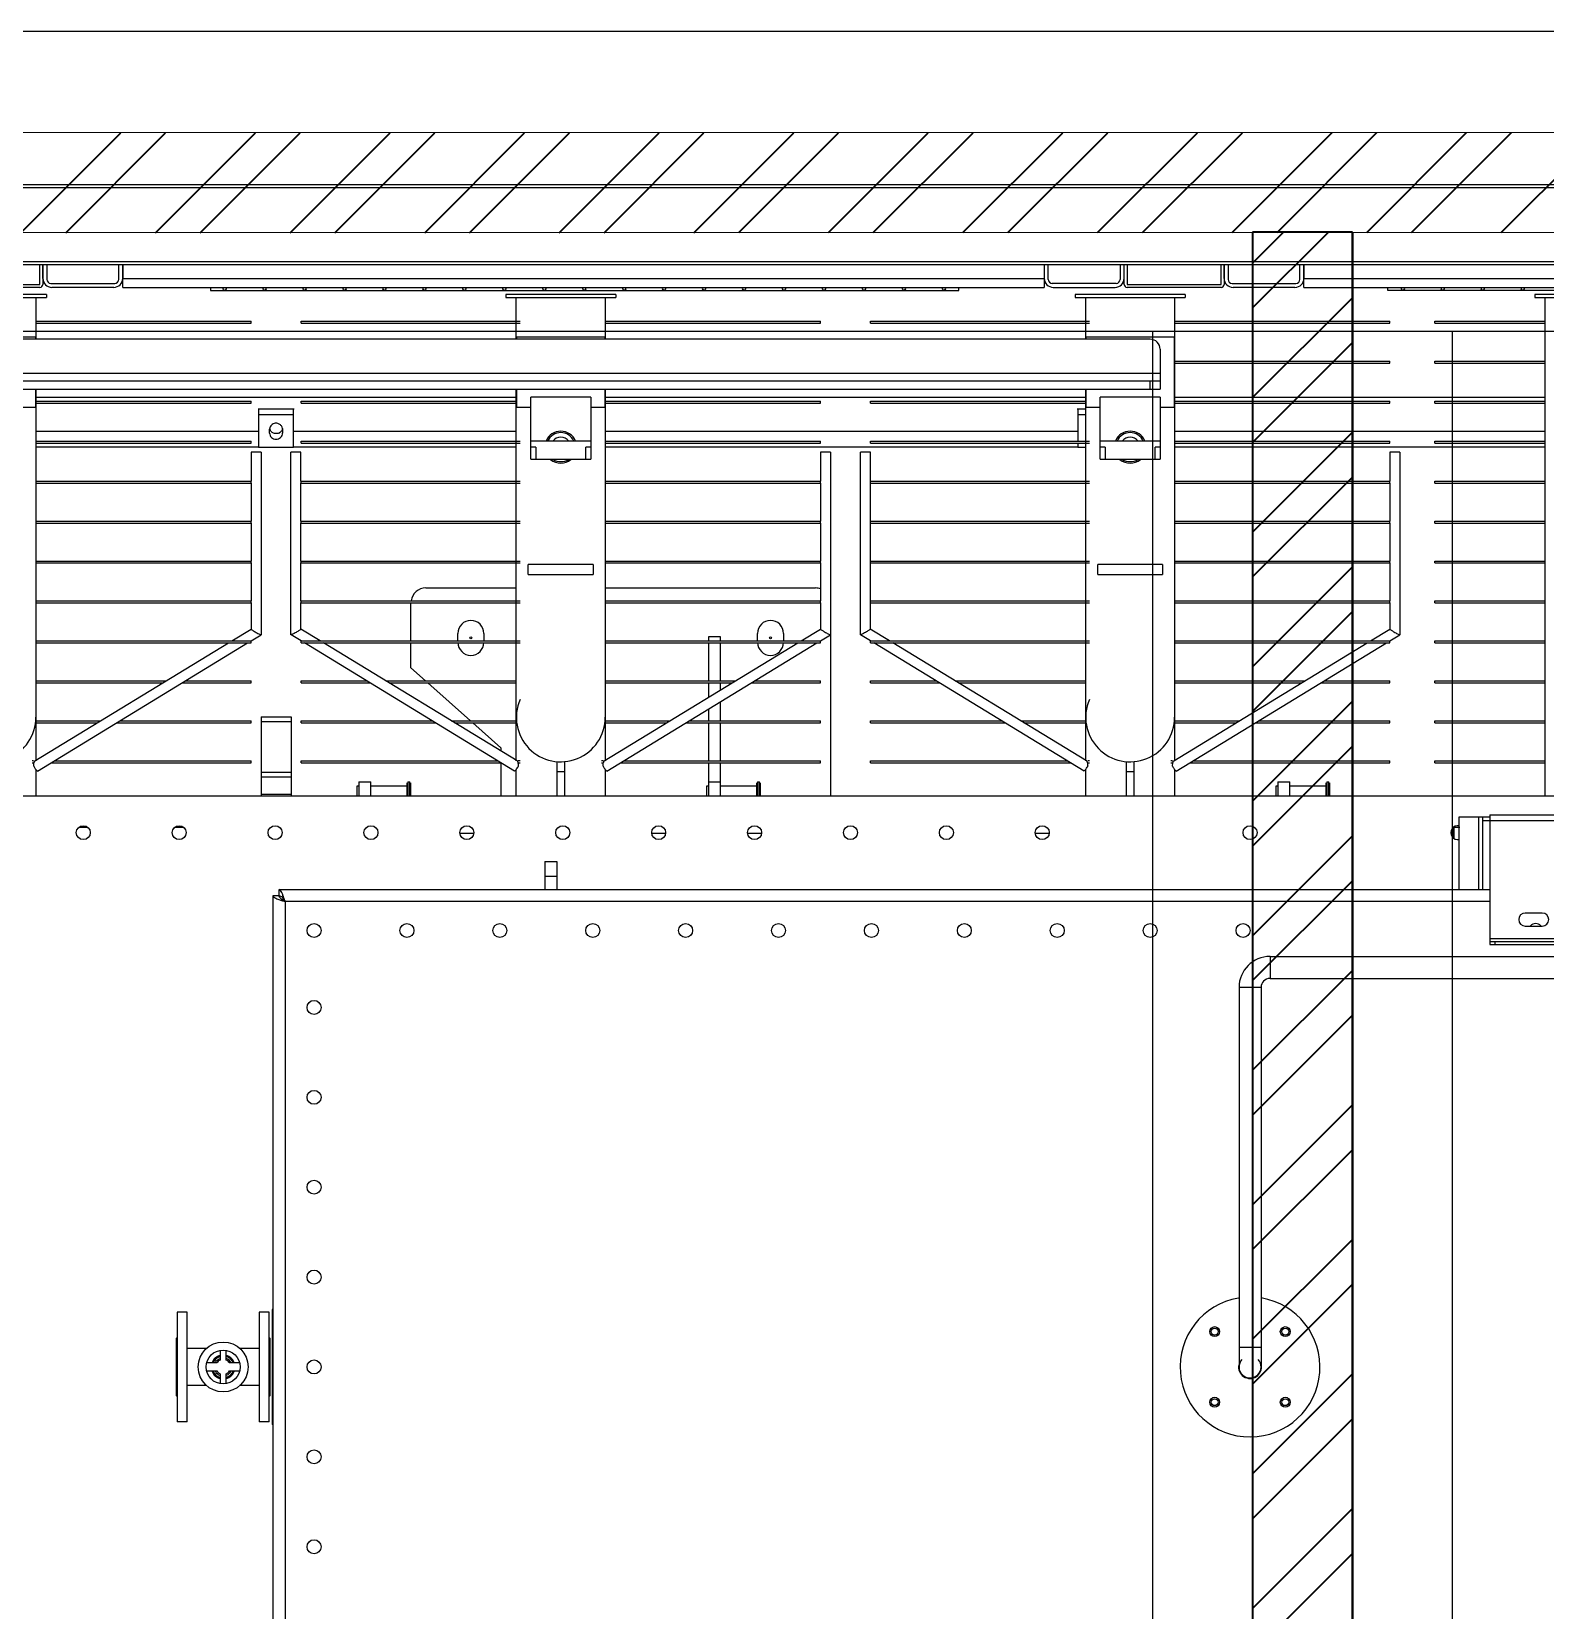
# Model space of a CAD drawing. Header units: millimetres. Extents: x 32496 to 166256, y 3504 to 23939.
# Drawn here: x 96327 to 97843, y 7277 to 8858 of the extents above; entities that cross this region are included whole.
import ezdxf

# ---------------------------------------------------------------- set-up
doc = ezdxf.new("R2010")
doc.units = ezdxf.units.MM
doc.linetypes.add('CENTER', pattern=[50.8, 31.75, -6.35, 6.35, -6.35])
doc.layers.get('0').update_dxf_attribs({"lineweight": 35})
for name, color, linetype in [('FG-S100X100-2068_0', 7, 'Continuous'), ('FG-S80-40-2519_0', 7, 'Continuous'), ('FG-S80-40-922_5_0', 7, 'Continuous'), ('S04S0230_0', 7, 'Continuous'), ('YBM-26-03_3_0', 7, 'Continuous'), ('YBM-26-03_3_MIR_0', 7, 'Continuous'), ('变压器模型_1__0', 7, 'Continuous')]:
    doc.layers.add(name, color=color, linetype=linetype)

# ---------------------------------------------------------------- blocks, each defined once
blk = doc.blocks.new('etryt5rte')
at = {"color": 2, "lineweight": -3}
for p, q in [((76194.7, -53517.2), (63702.7, -53517.2)), ((76094.7, -53617.2), (63802.7, -53619.5)), ((75994.7, -53717.2), (63902.7, -53719.5)), ((75894.6, -53817.4), (64002.7, -53817.4)), ((69352.7, -53816.9), (69352.7, -55957)), ((69652.7, -53816.9), (69652.7, -55957))]:
    blk.add_line(p, q, dxfattribs=at)
at = {"color": 2}
for p, q in [((68219.8, -53718.7), (68319.8, -53618.7)), ((68264.7, -53718.7), (68364.7, -53618.7)), ((68354.5, -53718.7), (68454.5, -53618.6)), ((68399.4, -53718.7), (68499.5, -53618.6)), ((68489.3, -53718.6), (68589.3, -53618.6)), ((68534.2, -53718.6), (68634.2, -53618.6)), ((68624, -53718.6), (68724, -53618.6)), ((68668.9, -53718.6), (68768.9, -53618.6)), ((68758.7, -53718.6), (68858.7, -53618.6)), ((68803.6, -53718.6), (68903.6, -53618.6)), ((68893.4, -53718.6), (68993.5, -53618.5)), ((68938.4, -53718.5), (69038.4, -53618.5)), ((69028.2, -53718.5), (69128.2, -53618.5)), ((69073.1, -53718.5), (69173.1, -53618.5)), ((69162.9, -53718.5), (69262.9, -53618.5)), ((69207.8, -53718.5), (69307.8, -53618.5)), ((69297.6, -53718.5), (69397.7, -53618.5)), ((69342.5, -53718.5), (69442.6, -53618.5)), ((69432.4, -53718.5), (69532.4, -53618.4)), ((69477.3, -53718.4), (69577.3, -53618.4)), ((69567.1, -53718.4), (69667.1, -53618.4)), ((69612, -53718.4), (69712, -53618.4)), ((69701.8, -53718.4), (69801.8, -53618.4)), ((69452.7, -53749), (69483.8, -53717.9)), ((69452.7, -53793.9), (69528.7, -53717.9)), ((69552.7, -53717.9), (69452.7, -53717.9)), ((69452.7, -53717.9), (69452.7, -56055.9)), ((69552.7, -53717.9), (69552.7, -56055.9)), ((69552.7, -56055.9), (69552.7, -53717.9)), ((69452.7, -53883.7), (69552.7, -53783.7)), ((69452.7, -53928.6), (69552.7, -53828.6)), ((69452.7, -54018.4), (69552.7, -53918.4)), ((69452.7, -54063.3), (69552.7, -53963.3)), ((69452.7, -54153.1), (69552.7, -54053.1)), ((69452.7, -54198), (69552.7, -54098)), ((69452.7, -54287.8), (69552.7, -54187.8)), ((69452.7, -54332.7), (69552.7, -54232.7)), ((69452.7, -54422.5), (69552.7, -54322.5)), ((69452.7, -54467.4), (69552.7, -54367.4)), ((69452.7, -54557.2), (69552.7, -54457.2)), ((69452.7, -54602.1), (69552.7, -54502.1)), ((69452.7, -54691.9), (69552.7, -54591.9)), ((69452.7, -54736.8), (69552.7, -54636.8)), ((69452.7, -54826.6), (69552.7, -54726.6)), ((69452.7, -54871.5), (69552.7, -54771.5)), ((69452.7, -54961.3), (69552.7, -54861.3)), ((69452.7, -55006.2), (69552.7, -54906.2)), ((69452.7, -55096), (69552.7, -54996)), ((69452.7, -55140.9), (69552.7, -55040.9))]:
    blk.add_line(p, q, dxfattribs=at)
at = {"color": 2, "linetype": 'CENTER', "lineweight": -3, "ltscale": 0.01}
blk.add_line((69452.7, -53717.9), (69452.7, -56055.9), dxfattribs=at)
blk = doc.blocks.new('gtrytrgtrr')
at = {"layer": 'FG-S100X100-2068_0', "color": 7, "linetype": 'Continuous'}
for p, q in [((64558.8, -72471.3), (64558.8, -72451.3)), ((64561.8, -72451.3), (64561.8, -72471.3)), ((65644.3, -72471.3), (65644.3, -72451.3)), ((65647.3, -72451.3), (65647.3, -72471.3)), ((65741.3, -72471.3), (65741.3, -72451.3)), ((65744.3, -72451.3), (65744.3, -72471.3)), ((64464.8, -72471.3), (64558.8, -72471.3)), ((64558.8, -72474.3), (64464.8, -72474.3)), ((65647.3, -72471.3), (65741.3, -72471.3)), ((65741.3, -72474.3), (65647.3, -72474.3))]:
    blk.add_line(p, q, dxfattribs=at)
for centre, start, end in [((64558.8, -72471.3), 270, 0), ((65647.3, -72471.3), 180, 270), ((65741.3, -72471.3), 270, 0)]:
    blk.add_arc(centre, 3, start, end, dxfattribs=at)
at = {"layer": 'FG-S80-40-2519_0', "color": 7, "linetype": 'Continuous'}
for p, q in [((64561.8, -72465.3), (64561.8, -72451.3)), ((64565.8, -72451.3), (64565.8, -72466.3)), ((64637.8, -72466.3), (64637.8, -72451.3)), ((64641.8, -72451.3), (64641.8, -72465.3)), ((65564.3, -72451.3), (65564.3, -72465.3)), ((65568.3, -72466.3), (65568.3, -72451.3)), ((65640.3, -72451.3), (65640.3, -72466.3)), ((65644.3, -72465.3), (65644.3, -72451.3)), ((65744.3, -72465.3), (65744.3, -72451.3)), ((65748.3, -72451.3), (65748.3, -72466.3)), ((65820.3, -72466.3), (65820.3, -72451.3)), ((65824.3, -72451.3), (65824.3, -72465.3)), ((64569.8, -72470.3), (64633.8, -72470.3)), ((64632.8, -72474.3), (64570.8, -72474.3)), ((65636.3, -72470.3), (65572.3, -72470.3)), ((65573.3, -72474.3), (65635.3, -72474.3)), ((65752.3, -72470.3), (65816.3, -72470.3)), ((65815.3, -72474.3), (65753.3, -72474.3))]:
    blk.add_line(p, q, dxfattribs=at)
for centre, radius, start, end in [((64570.8, -72465.3), 9, 180, 270), ((64632.8, -72465.3), 9, 270, 0), ((65573.3, -72465.3), 9, 180, 270), ((65635.3, -72465.3), 9, 270, 0), ((65753.3, -72465.3), 9, 180, 270), ((65815.3, -72465.3), 9, 270, 0), ((64569.8, -72466.3), 4, 180, 270), ((64633.8, -72466.3), 4, 270, 0), ((65572.3, -72466.3), 4, 180, 270), ((65636.3, -72466.3), 4, 270, 0), ((65752.3, -72466.3), 4, 180, 270), ((65816.3, -72466.3), 4, 270, 0)]:
    blk.add_arc(centre, radius, start, end, dxfattribs=at)
at = {"layer": 'FG-S80-40-922_5_0', "color": 7, "linetype": 'Continuous'}
for p, q in [((64641.8, -72474.3), (64641.8, -72451.3)), ((65564.3, -72451.3), (65564.3, -72474.3)), ((65824.3, -72474.3), (65824.3, -72451.3)), ((64641.8, -72474.3), (65564.3, -72474.3)), ((65824.3, -72474.3), (66746.8, -72474.3))]:
    blk.add_line(p, q, dxfattribs=at)
at = {"layer": 'FG-S80-40-922_5_0', "color": 9, "linetype": 'Continuous'}
for p, q in [((64641.8, -72465.3), (65564.3, -72465.3)), ((65824.3, -72465.3), (66746.8, -72465.3))]:
    blk.add_line(p, q, dxfattribs=at)
at = {"layer": 'S04S0230_0', "color": 7, "linetype": 'Continuous'}
for p, q in [((60350.3, -72371.3), (72186.3, -72371.3)), ((60350.3, -72451.3), (72186.3, -72451.3))]:
    blk.add_line(p, q, dxfattribs=at)
at = {"layer": 'S04S0230_0', "color": 9, "linetype": 'Continuous'}
for p, q in [((60350.3, -72374.3), (72186.3, -72374.3)), ((60350.3, -72448.3), (72186.3, -72448.3))]:
    blk.add_line(p, q, dxfattribs=at)
at = {"layer": 'YBM-26-03_3_0', "color": 7, "linetype": 'Continuous'}
for p, q in [((64729.8, -72474.3), (64729.8, -72477.3)), ((64729.8, -72477.3), (65478.8, -72477.3)), ((65478.8, -72477.3), (65478.8, -72474.3))]:
    blk.add_line(p, q, dxfattribs=at)
for centre in [(64743.8, -72475.8), (64783.8, -72475.8), (64823.8, -72475.8), (64863.8, -72475.8), (64903.8, -72475.8), (64943.8, -72475.8), (64983.8, -72475.8), (65023.8, -72475.8), (65063.8, -72475.8), (65103.8, -72475.8), (65143.8, -72475.8), (65183.8, -72475.8), (65223.8, -72475.8), (65263.8, -72475.8), (65303.8, -72475.8), (65343.8, -72475.8), (65383.8, -72475.8), (65423.8, -72475.8), (65463.8, -72475.8)]:
    blk.add_circle(centre, 1.5, dxfattribs=at)
at = {"layer": 'YBM-26-03_3_MIR_0', "color": 7, "linetype": 'Continuous'}
for p, q in [((65908.3, -72477.3), (65908.3, -72474.3)), ((66657.3, -72477.3), (65908.3, -72477.3))]:
    blk.add_line(p, q, dxfattribs=at)
for centre in [(65923.3, -72475.8), (65963.3, -72475.8), (66003.3, -72475.8), (66043.3, -72475.8)]:
    blk.add_circle(centre, 1.5, dxfattribs=at)
at = {"layer": '变压器模型_1__0', "color": 6, "linetype": 'Continuous'}
for p, q in [((64565.3, -72481.3), (64455.3, -72481.3)), ((64565.3, -72481.3), (64565.3, -72484.3)), ((65025.3, -72481.3), (65025.3, -72484.3)), ((65135.3, -72481.3), (65025.3, -72481.3)), ((65135.3, -72481.3), (65135.3, -72484.3)), ((65595.3, -72481.3), (65595.3, -72484.3)), ((65705.3, -72481.3), (65595.3, -72481.3)), ((65705.3, -72481.3), (65705.3, -72484.3)), ((66055.3, -72481.3), (66055.3, -72484.3)), ((66165.3, -72481.3), (66055.3, -72481.3)), ((64455.3, -72484.3), (64565.3, -72484.3)), ((64554.8, -72484.3), (64554.8, -72526.3)), ((65025.3, -72484.3), (65135.3, -72484.3)), ((65035.8, -72526.3), (65035.8, -72484.3)), ((65124.8, -72484.3), (65124.8, -72526.3)), ((65595.3, -72484.3), (65705.3, -72484.3)), ((65605.8, -72526.3), (65605.8, -72484.3)), ((65694.8, -72484.3), (65694.8, -72948.3)), ((66055.3, -72484.3), (66165.3, -72484.3)), ((66065.8, -72983.3), (66065.8, -72484.3)), ((64554.8, -72508.3), (64770.3, -72508.3)), ((64554.8, -72510.3), (64770.3, -72510.3)), ((64770.3, -72510.3), (64770.3, -72508.3)), ((64820.3, -72510.3), (64820.3, -72508.3)), ((64820.3, -72508.3), (65039.5, -72508.3)), ((64820.3, -72510.3), (65039.5, -72510.3)), ((65124.8, -72508.3), (65340.3, -72508.3)), ((65124.8, -72510.3), (65340.3, -72510.3)), ((65340.3, -72510.3), (65340.3, -72508.3)), ((65390.3, -72510.3), (65390.3, -72508.3)), ((65390.3, -72508.3), (65609.5, -72508.3)), ((65390.3, -72510.3), (65609.5, -72510.3)), ((65694.8, -72508.3), (65910.3, -72508.3)), ((65694.8, -72510.3), (65910.3, -72510.3)), ((65910.3, -72510.3), (65910.3, -72508.3)), ((65955.3, -72510.3), (65955.3, -72508.3)), ((65955.3, -72508.3), (66065.8, -72508.3)), ((65955.3, -72510.3), (66065.8, -72510.3)), ((64554.3, -72524.3), (64466.3, -72524.3)), ((65670.3, -72526.3), (64490.3, -72526.3)), ((64554.3, -72524.3), (64554.3, -72526.3)), ((65036.3, -72526.3), (65036.3, -72524.3)), ((65124.3, -72524.3), (65036.3, -72524.3)), ((65124.3, -72524.3), (65124.3, -72526.3)), ((65606.3, -72526.3), (65606.3, -72524.3)), ((65694.3, -72524.3), (65606.3, -72524.3)), ((65694.3, -72524.3), (65694.3, -72594.3)), ((65680.3, -72536.3), (65680.3, -72576.3)), ((65694.8, -72548.3), (65910.3, -72548.3)), ((65694.8, -72550.3), (65910.3, -72550.3)), ((65910.3, -72550.3), (65910.3, -72548.3)), ((65955.3, -72550.3), (65955.3, -72548.3)), ((65955.3, -72548.3), (66065.8, -72548.3)), ((65955.3, -72550.3), (66065.8, -72550.3)), ((65680.3, -72568.3), (64480.3, -72568.3)), ((64480.3, -72576.3), (65680.3, -72576.3)), ((64554.3, -72576.3), (64554.3, -72594.3)), ((64554.8, -72576.3), (64554.8, -72948.3)), ((64554.8, -72584.3), (65035.8, -72584.3)), ((64554.8, -72588.3), (64770.3, -72588.3)), ((64554.8, -72590.3), (64770.3, -72590.3)), ((64770.3, -72590.3), (64770.3, -72588.3)), ((64820.3, -72590.3), (64820.3, -72588.3)), ((64820.3, -72588.3), (65036.3, -72588.3)), ((64820.3, -72590.3), (65035.8, -72590.3)), ((65035.8, -72948.3), (65035.8, -72576.3)), ((65036.3, -72594.3), (65036.3, -72576.3)), ((65050.3, -72646.3), (65050.3, -72584.3)), ((65110.3, -72584.3), (65050.3, -72584.3)), ((65110.3, -72584.3), (65110.3, -72646.3)), ((65124.3, -72576.3), (65124.3, -72594.3)), ((65124.8, -72576.3), (65124.8, -72948.3)), ((65124.8, -72584.3), (65605.8, -72584.3)), ((65124.8, -72588.3), (65340.3, -72588.3)), ((65124.8, -72590.3), (65340.3, -72590.3)), ((65340.3, -72590.3), (65340.3, -72588.3)), ((65390.3, -72590.3), (65390.3, -72588.3)), ((65390.3, -72588.3), (65606.3, -72588.3)), ((65390.3, -72590.3), (65605.8, -72590.3)), ((65605.8, -72948.3), (65605.8, -72576.3)), ((65606.3, -72594.3), (65606.3, -72576.3)), ((65620.3, -72646.3), (65620.3, -72584.3)), ((65680.3, -72584.3), (65620.3, -72584.3)), ((65680.3, -72584.3), (65680.3, -72646.3)), ((65694.8, -72584.3), (66065.8, -72584.3)), ((65694.8, -72588.3), (65910.3, -72588.3)), ((65694.8, -72590.3), (65910.3, -72590.3)), ((65910.3, -72590.3), (65910.3, -72588.3)), ((65955.3, -72590.3), (65955.3, -72588.3)), ((65955.3, -72588.3), (66065.8, -72588.3)), ((65955.3, -72590.3), (66065.8, -72590.3)), ((64540.3, -72594.3), (64554.3, -72594.3)), ((64813.3, -72596.3), (64777.3, -72596.3)), ((64777.8, -72596.4), (64777.8, -72634.8)), ((64812.8, -72601.9), (64777.8, -72601.9)), ((64812.8, -72634.8), (64812.8, -72596.4)), ((65036.3, -72594.3), (65050.3, -72594.3)), ((65110.3, -72594.3), (65124.3, -72594.3)), ((65605.8, -72596.3), (65597.3, -72596.3)), ((65597.8, -72596.4), (65597.8, -72628.3)), ((65605.8, -72601.9), (65597.8, -72601.9)), ((65606.3, -72594.3), (65620.3, -72594.3)), ((65680.3, -72594.3), (65694.3, -72594.3)), ((64788.8, -72620.2), (64788.8, -72616.4)), ((64801.8, -72616.4), (64801.8, -72620.2)), ((64554.8, -72628.3), (64770.3, -72628.3)), ((64554.8, -72630.3), (64770.3, -72630.3)), ((64777.3, -72634.3), (64554.8, -72634.3)), ((64770.3, -72630.3), (64770.3, -72628.3)), ((64770.3, -72639.3), (64770.3, -72668.3)), ((64780.3, -72639.3), (64770.3, -72639.3)), ((64812.8, -72634.8), (64777.8, -72634.8)), ((64780.3, -72639.3), (64780.3, -72822.1)), ((64810.2, -72822.1), (64810.2, -72639.3)), ((64820.2, -72639.3), (64810.2, -72639.3)), ((65035.8, -72634.3), (64813.3, -72634.3)), ((64820.2, -72668.3), (64820.2, -72639.3)), ((64820.3, -72630.3), (64820.3, -72628.3)), ((64820.3, -72628.3), (65039.5, -72628.3)), ((64820.3, -72630.3), (65039.5, -72630.3)), ((65110.3, -72628.3), (65050.3, -72628.3)), ((65055.3, -72634.3), (65050.3, -72634.3)), ((65110.3, -72634.3), (65105.3, -72634.3)), ((65124.8, -72628.3), (65340.3, -72628.3)), ((65124.8, -72630.3), (65340.3, -72630.3)), ((65597.3, -72634.3), (65124.8, -72634.3)), ((65340.3, -72630.3), (65340.3, -72628.3)), ((65340.3, -72639.3), (65340.3, -72668.3)), ((65350.3, -72639.3), (65340.3, -72639.3)), ((65350.3, -72639.3), (65350.3, -72822.1)), ((65380.2, -72822.1), (65380.2, -72639.3)), ((65390.2, -72639.3), (65380.2, -72639.3)), ((65390.2, -72668.3), (65390.2, -72639.3)), ((65390.3, -72630.3), (65390.3, -72628.3)), ((65390.3, -72628.3), (65609.5, -72628.3)), ((65390.3, -72630.3), (65609.5, -72630.3)), ((65597.8, -72630.3), (65597.8, -72634.8)), ((65605.8, -72634.8), (65597.8, -72634.8)), ((65680.3, -72628.3), (65620.3, -72628.3)), ((65625.3, -72634.3), (65620.3, -72634.3)), ((65680.3, -72634.3), (65675.3, -72634.3)), ((65694.8, -72628.3), (65910.3, -72628.3)), ((65694.8, -72630.3), (65910.3, -72630.3)), ((66065.8, -72634.3), (65694.8, -72634.3)), ((65910.3, -72630.3), (65910.3, -72628.3)), ((65910.3, -72639.3), (65910.3, -72668.3)), ((65920.3, -72639.3), (65910.3, -72639.3)), ((65920.3, -72639.3), (65920.3, -72822.1)), ((65955.3, -72630.3), (65955.3, -72628.3)), ((65955.3, -72628.3), (66065.8, -72628.3)), ((65955.3, -72630.3), (66065.8, -72630.3)), ((65050.3, -72646.3), (65110.3, -72646.3)), ((65620.3, -72646.3), (65680.3, -72646.3)), ((64554.8, -72668.3), (64770.3, -72668.3)), ((64554.8, -72670.3), (64770.3, -72670.3)), ((64770.3, -72670.3), (64770.3, -72668.3)), ((64770.3, -72670.3), (64770.3, -72708.3)), ((64820.2, -72708.3), (64820.2, -72670.3)), ((64820.3, -72670.3), (64820.3, -72668.3)), ((64820.3, -72668.3), (65039.5, -72668.3)), ((64820.3, -72670.3), (65039.5, -72670.3)), ((65124.8, -72668.3), (65340.3, -72668.3)), ((65124.8, -72670.3), (65340.3, -72670.3)), ((65340.3, -72670.3), (65340.3, -72668.3)), ((65340.3, -72670.3), (65340.3, -72708.3)), ((65390.2, -72708.3), (65390.2, -72670.3)), ((65390.3, -72670.3), (65390.3, -72668.3)), ((65390.3, -72668.3), (65609.5, -72668.3)), ((65390.3, -72670.3), (65609.5, -72670.3)), ((65694.8, -72668.3), (65910.3, -72668.3)), ((65694.8, -72670.3), (65910.3, -72670.3)), ((65910.3, -72670.3), (65910.3, -72668.3)), ((65910.3, -72670.3), (65910.3, -72708.3)), ((65955.3, -72670.3), (65955.3, -72668.3)), ((65955.3, -72668.3), (66065.8, -72668.3)), ((65955.3, -72670.3), (66065.8, -72670.3)), ((64554.8, -72708.3), (64770.3, -72708.3)), ((64554.8, -72710.3), (64770.3, -72710.3)), ((64770.3, -72710.3), (64770.3, -72708.3)), ((64770.3, -72710.3), (64770.3, -72748.3)), ((64820.2, -72748.3), (64820.2, -72710.3)), ((64820.3, -72710.3), (64820.3, -72708.3)), ((64820.3, -72708.3), (65039.5, -72708.3)), ((64820.3, -72710.3), (65039.5, -72710.3)), ((65124.8, -72708.3), (65340.3, -72708.3)), ((65124.8, -72710.3), (65340.3, -72710.3)), ((65340.3, -72710.3), (65340.3, -72708.3)), ((65340.3, -72710.3), (65340.3, -72748.3)), ((65390.2, -72748.3), (65390.2, -72710.3)), ((65390.3, -72710.3), (65390.3, -72708.3)), ((65390.3, -72708.3), (65609.5, -72708.3)), ((65390.3, -72710.3), (65609.5, -72710.3)), ((65694.8, -72708.3), (65910.3, -72708.3)), ((65694.8, -72710.3), (65910.3, -72710.3)), ((65910.3, -72710.3), (65910.3, -72708.3)), ((65910.3, -72710.3), (65910.3, -72748.3)), ((65955.3, -72710.3), (65955.3, -72708.3)), ((65955.3, -72708.3), (66065.8, -72708.3)), ((65955.3, -72710.3), (66065.8, -72710.3)), ((64554.8, -72748.3), (64770.3, -72748.3)), ((64770.3, -72750.3), (64770.3, -72748.3)), ((64820.3, -72750.3), (64820.3, -72748.3)), ((64820.3, -72748.3), (65039.5, -72748.3)), ((65124.8, -72748.3), (65340.3, -72748.3)), ((65340.3, -72750.3), (65340.3, -72748.3)), ((65390.3, -72750.3), (65390.3, -72748.3)), ((65390.3, -72748.3), (65609.5, -72748.3)), ((65694.8, -72748.3), (65910.3, -72748.3)), ((65910.3, -72750.3), (65910.3, -72748.3)), ((65955.3, -72750.3), (65955.3, -72748.3)), ((65955.3, -72748.3), (66065.8, -72748.3)), ((64554.8, -72750.3), (64770.3, -72750.3)), ((64770.3, -72750.3), (64770.3, -72788.3)), ((64820.2, -72788.3), (64820.2, -72750.3)), ((64820.3, -72750.3), (65039.5, -72750.3)), ((65047.8, -72761.8), (65047.8, -72751.8)), ((65112.8, -72751.8), (65047.8, -72751.8)), ((65047.8, -72761.8), (65112.8, -72761.8)), ((65112.8, -72751.8), (65112.8, -72761.8)), ((65124.8, -72750.3), (65340.3, -72750.3)), ((65340.3, -72750.3), (65340.3, -72788.3)), ((65390.2, -72788.3), (65390.2, -72750.3)), ((65390.3, -72750.3), (65609.5, -72750.3)), ((65617.8, -72761.8), (65617.8, -72751.8)), ((65682.8, -72751.8), (65617.8, -72751.8)), ((65617.8, -72761.8), (65682.8, -72761.8)), ((65682.8, -72751.8), (65682.8, -72761.8)), ((65694.8, -72750.3), (65910.3, -72750.3)), ((65910.3, -72750.3), (65910.3, -72788.3)), ((65955.3, -72750.3), (66065.8, -72750.3)), ((64945.3, -72775.3), (65035.8, -72775.3)), ((65124.8, -72775.3), (65335.3, -72775.3)), ((64554.8, -72788.3), (64770.3, -72788.3)), ((64554.8, -72790.3), (64770.3, -72790.3)), ((64770.3, -72790.3), (64770.3, -72788.3)), ((64770.3, -72790.3), (64770.3, -72816.5)), ((64820.2, -72816.5), (64820.2, -72790.3)), ((64820.3, -72790.3), (64820.3, -72788.3)), ((64820.3, -72788.3), (65039.5, -72788.3)), ((64820.3, -72790.3), (65039.5, -72790.3)), ((64930.3, -72828.3), (64930.3, -72790.3)), ((65124.8, -72788.3), (65340.3, -72788.3)), ((65124.8, -72790.3), (65340.3, -72790.3)), ((65340.3, -72790.3), (65340.3, -72788.3)), ((65340.3, -72790.3), (65340.3, -72816.5)), ((65390.2, -72816.5), (65390.2, -72790.3)), ((65390.3, -72790.3), (65390.3, -72788.3)), ((65390.3, -72788.3), (65609.5, -72788.3)), ((65390.3, -72790.3), (65609.5, -72790.3)), ((65694.8, -72788.3), (65910.3, -72788.3)), ((65694.8, -72790.3), (65910.3, -72790.3)), ((65910.3, -72790.3), (65910.3, -72788.3)), ((65910.3, -72790.3), (65910.3, -72816.5)), ((65955.3, -72790.3), (65955.3, -72788.3)), ((65955.3, -72788.3), (66065.8, -72788.3)), ((65955.3, -72790.3), (66065.8, -72790.3)), ((64554.8, -72828.3), (64770.3, -72828.3)), ((64751, -72828.3), (64770.4, -72816.5)), ((64770.2, -72828.3), (64780.2, -72822.1)), ((64770.4, -72816.5), (64770.3, -72816.5)), ((64770.3, -72830.3), (64770.3, -72828.3)), ((64780.2, -72822.1), (64780.3, -72822.1)), ((64810.3, -72822.1), (64810.2, -72822.1)), ((64820.4, -72828.3), (64810.3, -72822.1)), ((64839.5, -72828.3), (64820.1, -72816.5)), ((64820.1, -72816.5), (64820.2, -72816.5)), ((64820.3, -72830.3), (64820.3, -72828.3)), ((64820.3, -72828.3), (65039.5, -72828.3)), ((64977.3, -72828.3), (64977.3, -72820.8)), ((65003.3, -72820.8), (65003.3, -72828.3)), ((65124.8, -72828.3), (65340.3, -72828.3)), ((65228.3, -72824.3), (65228.3, -72828.3)), ((65240.3, -72824.3), (65228.3, -72824.3)), ((65240.3, -72828.3), (65240.3, -72824.3)), ((65277.3, -72828.3), (65277.3, -72820.8)), ((65303.3, -72820.8), (65303.3, -72828.3)), ((65321, -72828.3), (65340.4, -72816.5)), ((65340.2, -72828.3), (65350.2, -72822.1)), ((65340.4, -72816.5), (65340.3, -72816.5)), ((65340.3, -72830.3), (65340.3, -72828.3)), ((65350.2, -72822.1), (65350.3, -72822.1)), ((65350.3, -72822.1), (65350.3, -72983.3)), ((65380.3, -72822.1), (65380.2, -72822.1)), ((65390.4, -72828.3), (65380.3, -72822.1)), ((65409.5, -72828.3), (65390.1, -72816.5)), ((65390.1, -72816.5), (65390.2, -72816.5)), ((65390.3, -72830.3), (65390.3, -72828.3)), ((65390.3, -72828.3), (65609.5, -72828.3)), ((65694.8, -72828.3), (65910.3, -72828.3)), ((65891, -72828.3), (65910.4, -72816.5)), ((65910.2, -72828.3), (65920.2, -72822.1)), ((65910.4, -72816.5), (65910.3, -72816.5)), ((65910.3, -72830.3), (65910.3, -72828.3)), ((65920.2, -72822.1), (65920.3, -72822.1)), ((65955.3, -72830.3), (65955.3, -72828.3)), ((65955.3, -72828.3), (66065.8, -72828.3)), ((64553.9, -72948.5), (64747.7, -72830.3)), ((64554.8, -72830.3), (64770.3, -72830.3)), ((64556.5, -72958.6), (64766.8, -72830.3)), ((64820.3, -72830.3), (65039.5, -72830.3)), ((65034.1, -72958.6), (64823.7, -72830.3)), ((65036.6, -72948.5), (64842.8, -72830.3)), ((64930.3, -72855.3), (64930.3, -72830.3)), ((65123.9, -72948.5), (65317.7, -72830.3)), ((65124.8, -72830.3), (65340.3, -72830.3)), ((65126.5, -72958.6), (65336.8, -72830.3)), ((65228.3, -72830.3), (65228.3, -72868.3)), ((65240.3, -72868.3), (65240.3, -72830.3)), ((65390.3, -72830.3), (65609.5, -72830.3)), ((65604.1, -72958.6), (65393.7, -72830.3)), ((65606.6, -72948.5), (65412.8, -72830.3)), ((65693.9, -72948.5), (65887.7, -72830.3)), ((65694.8, -72830.3), (65910.3, -72830.3)), ((65696.5, -72958.6), (65906.8, -72830.3)), ((65955.3, -72830.3), (66065.8, -72830.3)), ((64944.9, -72868.3), (64930.3, -72855.3)), ((64554.8, -72868.3), (64685.4, -72868.3)), ((64554.8, -72870.3), (64682.1, -72870.3)), ((64701.2, -72870.3), (64770.3, -72870.3)), ((64704.5, -72868.3), (64770.3, -72868.3)), ((64770.3, -72870.3), (64770.3, -72868.3)), ((64820.3, -72870.3), (64820.3, -72868.3)), ((64820.3, -72868.3), (64886, -72868.3)), ((64820.3, -72870.3), (64889.3, -72870.3)), ((64905.1, -72868.3), (65035.8, -72868.3)), ((64908.4, -72870.3), (65035.8, -72870.3)), ((64989.9, -72908.3), (64947.1, -72870.3)), ((65124.8, -72868.3), (65255.4, -72868.3)), ((65124.8, -72870.3), (65252.1, -72870.3)), ((65228.3, -72870.3), (65228.3, -72884.8)), ((65240.3, -72877.5), (65240.3, -72870.3)), ((65271.2, -72870.3), (65340.3, -72870.3)), ((65274.5, -72868.3), (65340.3, -72868.3)), ((65340.3, -72870.3), (65340.3, -72868.3)), ((65390.3, -72870.3), (65390.3, -72868.3)), ((65390.3, -72868.3), (65456, -72868.3)), ((65390.3, -72870.3), (65459.3, -72870.3)), ((65475.1, -72868.3), (65605.8, -72868.3)), ((65478.4, -72870.3), (65605.8, -72870.3)), ((65694.8, -72868.3), (65825.4, -72868.3)), ((65694.8, -72870.3), (65822.1, -72870.3)), ((65841.2, -72870.3), (65910.3, -72870.3)), ((65844.5, -72868.3), (65910.3, -72868.3)), ((65910.3, -72870.3), (65910.3, -72868.3)), ((65955.3, -72870.3), (65955.3, -72868.3)), ((65955.3, -72868.3), (66065.8, -72868.3)), ((65955.3, -72870.3), (66065.8, -72870.3)), ((65240.3, -72908.3), (65240.3, -72889.2)), ((64780.3, -72904.3), (64780.3, -72983.3)), ((64780.3, -72904.3), (64810.3, -72904.3)), ((64810.3, -72904.3), (64810.3, -72983.3)), ((65228.3, -72896.5), (65228.3, -72908.3)), ((64554.2, -72908.3), (64619.8, -72908.3)), ((64554.8, -72910.3), (64616.5, -72910.3)), ((64635.6, -72910.3), (64770.3, -72910.3)), ((64638.9, -72908.3), (64770.3, -72908.3)), ((64770.3, -72910.3), (64770.3, -72908.3)), ((64820.3, -72910.3), (64820.3, -72908.3)), ((64820.3, -72908.3), (64951.6, -72908.3)), ((64820.3, -72910.3), (64954.9, -72910.3)), ((64970.7, -72908.3), (65036.3, -72908.3)), ((64974, -72910.3), (65035.8, -72910.3)), ((65020.3, -72935.3), (64992.1, -72910.3)), ((65124.2, -72908.3), (65189.8, -72908.3)), ((65124.8, -72910.3), (65186.5, -72910.3)), ((65205.6, -72910.3), (65340.3, -72910.3)), ((65208.9, -72908.3), (65340.3, -72908.3)), ((65228.3, -72910.3), (65228.3, -72948.3)), ((65240.3, -72948.3), (65240.3, -72910.3)), ((65340.3, -72910.3), (65340.3, -72908.3)), ((65390.3, -72910.3), (65390.3, -72908.3)), ((65390.3, -72908.3), (65521.6, -72908.3)), ((65390.3, -72910.3), (65524.9, -72910.3)), ((65540.7, -72908.3), (65606.3, -72908.3)), ((65544, -72910.3), (65605.8, -72910.3)), ((65694.2, -72908.3), (65759.8, -72908.3)), ((65694.8, -72910.3), (65756.5, -72910.3)), ((65775.6, -72910.3), (65910.3, -72910.3)), ((65778.9, -72908.3), (65910.3, -72908.3)), ((65910.3, -72910.3), (65910.3, -72908.3)), ((65955.3, -72910.3), (65955.3, -72908.3)), ((65955.3, -72908.3), (66065.8, -72908.3)), ((65955.3, -72910.3), (66065.8, -72910.3)), ((65020.3, -72935.3), (65020.3, -72938.5)), ((64552.6, -72948.3), (64551, -72948.3)), ((64551, -72950.3), (64552.7, -72950.3)), ((64570.1, -72950.3), (64770.3, -72950.3)), ((64573.3, -72948.3), (64770.3, -72948.3)), ((64770.3, -72950.3), (64770.3, -72948.3)), ((64820.3, -72950.3), (64820.3, -72948.3)), ((64820.3, -72948.3), (65017.2, -72948.3)), ((64820.3, -72950.3), (65020.5, -72950.3)), ((65020.3, -72950.3), (65020.3, -72983.3)), ((65039.5, -72948.3), (65037.8, -72948.3)), ((65038, -72950.3), (65039.5, -72950.3)), ((65076.3, -72949.3), (65076.3, -72983.3)), ((65084.3, -72983.3), (65084.3, -72949.3)), ((65122.6, -72948.3), (65121, -72948.3)), ((65121, -72950.3), (65122.7, -72950.3)), ((65140.1, -72950.3), (65340.3, -72950.3)), ((65143.3, -72948.3), (65340.3, -72948.3)), ((65228.3, -72950.3), (65228.3, -72983.3)), ((65240.3, -72983.3), (65240.3, -72950.3)), ((65340.3, -72950.3), (65340.3, -72948.3)), ((65390.3, -72950.3), (65390.3, -72948.3)), ((65390.3, -72948.3), (65587.2, -72948.3)), ((65390.3, -72950.3), (65590.5, -72950.3)), ((65609.5, -72948.3), (65607.8, -72948.3)), ((65608, -72950.3), (65609.5, -72950.3)), ((65646.3, -72949.3), (65646.3, -72983.3)), ((65654.3, -72983.3), (65654.3, -72949.3)), ((65692.6, -72948.3), (65691, -72948.3)), ((65691, -72950.3), (65692.7, -72950.3)), ((65710.1, -72950.3), (65910.3, -72950.3)), ((65713.3, -72948.3), (65910.3, -72948.3)), ((65910.3, -72950.3), (65910.3, -72948.3)), ((65955.3, -72950.3), (65955.3, -72948.3)), ((65955.3, -72948.3), (66065.8, -72948.3)), ((65955.3, -72950.3), (66065.8, -72950.3)), ((64554.8, -72956.9), (64554.8, -72983.3)), ((64878.3, -72969.3), (64878.3, -72983.3)), ((64878.3, -72969.3), (64890.3, -72969.3)), ((64890.3, -72983.3), (64890.3, -72969.3)), ((64926.3, -72970.3), (64926.3, -72983.3)), ((64927.3, -72969.3), (64929.3, -72969.3)), ((64930.3, -72983.3), (64930.3, -72970.3)), ((65035.8, -72983.3), (65035.8, -72956.9)), ((65084.3, -72959.3), (65076.3, -72959.3)), ((65124.8, -72956.9), (65124.8, -72983.3)), ((65228.3, -72969.3), (65240.3, -72969.3)), ((65276.3, -72970.3), (65276.3, -72983.3)), ((65277.3, -72969.3), (65279.3, -72969.3)), ((65280.3, -72983.3), (65280.3, -72970.3)), ((65605.8, -72983.3), (65605.8, -72956.9)), ((65654.3, -72959.3), (65646.3, -72959.3)), ((65694.8, -72956.9), (65694.8, -72983.3)), ((65798.3, -72969.3), (65798.3, -72983.3)), ((65798.3, -72969.3), (65810.3, -72969.3)), ((65810.3, -72983.3), (65810.3, -72969.3)), ((65846.3, -72970.3), (65846.3, -72983.3)), ((65847.3, -72969.3), (65849.3, -72969.3)), ((65850.3, -72983.3), (65850.3, -72970.3)), ((64373.3, -72983.3), (66387.3, -72983.3)), ((64876.3, -72973.8), (64876.3, -72983.3)), ((64878.3, -72973.8), (64876.3, -72973.8)), ((64926.3, -72973.8), (64890.3, -72973.8)), ((65226.3, -72973.8), (65226.3, -72983.3)), ((65228.3, -72973.8), (65226.3, -72973.8)), ((65276.3, -72973.8), (65240.3, -72973.8)), ((65796.3, -72973.8), (65796.3, -72983.3)), ((65798.3, -72973.8), (65796.3, -72973.8)), ((65846.3, -72973.8), (65810.3, -72973.8)), ((66010.3, -73002.3), (66010.3, -73132.3)), ((66010.3, -73002.3), (66190.3, -73002.3)), ((65973.3, -73024.9), (65973.3, -73015.7)), ((65974.3, -73015.3), (65974.3, -73025.9)), ((65980.3, -73015.3), (65974.3, -73015.3)), ((65979.7, -73077.3), (65979.7, -73004.3)), ((65979.7, -73004.3), (66010.3, -73004.3)), ((66003.1, -73004.3), (66003.1, -73008.3)), ((65064.3, -73049.3), (65064.3, -73077.3)), ((65064.3, -73049.3), (65076.3, -73049.3)), ((65076.3, -73049.3), (65076.3, -73077.3)), ((64798.3, -73083.3), (64798.3, -73077.3)), ((64798.3, -73077.3), (66010.3, -73077.3)), ((64792.3, -74027.3), (64792.3, -73083.3)), ((64792.3, -73083.3), (64798.3, -73083.3)), ((66062.8, -73100.8), (66045.8, -73100.8)), ((66010.3, -73129.3), (66190.3, -73129.3)), ((66045.8, -73113.8), (66062.8, -73113.8)), ((65790.3, -73144.3), (66827.8, -73144.3)), ((66010.3, -73132.3), (66190.3, -73132.3)), ((65759.3, -73175.3), (65759.3, -73555.3)), ((65781.3, -73175.3), (65781.3, -73555.3)), ((65790.3, -73166.3), (66832, -73166.3)), ((64696.3, -73500.3), (64696.3, -73610.3)), ((64706.3, -73500.3), (64696.3, -73500.3)), ((64706.3, -73610.3), (64706.3, -73500.3)), ((64778.3, -73500.3), (64778.3, -73610.3)), ((64788.3, -73500.3), (64778.3, -73500.3)), ((64788.3, -73610.3), (64788.3, -73500.3)), ((64791.3, -73497.8), (64791.3, -73612.8)), ((64792.3, -73497.8), (64791.3, -73497.8)), ((64695.3, -73526.8), (64696.3, -73525.8)), ((64695.3, -73526.8), (64695.3, -73583.8)), ((64725.8, -73536.8), (64706.3, -73536.8)), ((64739.3, -73538.6), (64739.3, -73548.4)), ((64745.3, -73548.4), (64745.3, -73538.6)), ((64778.3, -73536.8), (64758.7, -73536.8)), ((64789.3, -73526.8), (64788.3, -73525.8)), ((64789.3, -73583.8), (64789.3, -73526.8)), ((64735.9, -73551.3), (64725.7, -73551.3)), ((64758.8, -73551.3), (64748.6, -73551.3)), ((64725.7, -73559.3), (64735.9, -73559.3)), ((64739.3, -73562.2), (64739.3, -73572)), ((64745.3, -73572), (64745.3, -73562.2)), ((64748.6, -73559.3), (64758.8, -73559.3)), ((64695.3, -73583.8), (64696.3, -73584.8)), ((64725.8, -73573.8), (64706.3, -73573.8)), ((64778.3, -73573.8), (64758.7, -73573.8)), ((64789.3, -73583.8), (64788.3, -73584.8)), ((64706.3, -73610.3), (64696.3, -73610.3)), ((64788.3, -73610.3), (64778.3, -73610.3)), ((64792.3, -73612.8), (64791.3, -73612.8))]:
    blk.add_line(p, q, dxfattribs=at)
at = {"layer": '变压器模型_1__0', "color": 9, "linetype": 'Continuous'}
for p, q in [((64480.3, -72560.3), (65680.3, -72560.3)), ((65670.3, -72576.3), (65670.3, -72568.3)), ((64554.8, -72618.3), (64777.3, -72618.3)), ((64813.3, -72618.3), (65035.8, -72618.3)), ((65124.8, -72618.3), (65597.3, -72618.3)), ((65694.8, -72618.3), (66065.8, -72618.3)), ((65055.3, -72634.3), (65055.3, -72646.3)), ((65105.3, -72646.3), (65105.3, -72634.3)), ((65625.3, -72634.3), (65625.3, -72646.3)), ((65675.3, -72646.3), (65675.3, -72634.3)), ((64810.3, -72909.3), (64780.3, -72909.3)), ((64780.3, -72959.7), (64810.3, -72959.7)), ((64810.3, -72964.7), (64780.3, -72964.7)), ((64927.3, -72969.3), (64927.3, -72983.3)), ((64929.3, -72983.3), (64929.3, -72969.3)), ((65277.3, -72969.3), (65277.3, -72983.3)), ((65279.3, -72983.3), (65279.3, -72969.3)), ((65847.3, -72969.3), (65847.3, -72983.3)), ((65849.3, -72983.3), (65849.3, -72969.3)), ((64780.3, -72981.9), (64810.3, -72981.9)), ((64606.8, -73015.3), (64597.7, -73015.3)), ((64702.8, -73015.3), (64693.7, -73015.3)), ((65999.3, -73077.3), (65999.3, -73004.3)), ((66003.1, -73008.3), (66003.1, -73077.3)), ((66197.5, -73008.3), (66003.1, -73008.3)), ((64993.3, -73021.3), (64979.3, -73021.3)), ((65185.3, -73021.3), (65171.3, -73021.3)), ((65281.3, -73021.3), (65267.3, -73021.3)), ((65569.3, -73021.3), (65555.3, -73021.3)), ((65076.3, -73064.3), (65064.3, -73064.3)), ((64804.3, -73089.3), (64804.3, -74021.3)), ((66010.3, -73089.3), (64804.3, -73089.3)), ((66010.3, -73126.3), (66190.3, -73126.3)), ((66015.3, -73129.3), (66015.3, -73132.3)), ((65790.3, -73144.3), (65790.3, -73166.3)), ((65781.3, -73175.3), (65759.3, -73175.3)), ((65759.3, -73535.3), (65781.3, -73535.3))]:
    blk.add_line(p, q, dxfattribs=at)
at = {"layer": '变压器模型_1__0', "color": 6, "linetype": 'Continuous'}
for centre, radius in [((64990.3, -72825.3), 1), ((65290.3, -72825.3), 1), ((64602.3, -73020.3), 7), ((64698.3, -73020.3), 7), ((64794.3, -73020.3), 7), ((64890.3, -73020.3), 7), ((64986.3, -73020.3), 7), ((65082.3, -73020.3), 7), ((65178.3, -73020.3), 7), ((65274.3, -73020.3), 7), ((65370.3, -73020.3), 7), ((65466.3, -73020.3), 7), ((65562.3, -73020.3), 7), ((65770.3, -73020.3), 7), ((64833.3, -73118.3), 7), ((64926.3, -73118.3), 7), ((65019.3, -73118.3), 7), ((65112.3, -73118.3), 7), ((65205.3, -73118.3), 7), ((65298.3, -73118.3), 7), ((65391.3, -73118.3), 7), ((65484.3, -73118.3), 7), ((65577.3, -73118.3), 7), ((65670.3, -73118.3), 7), ((65763.3, -73118.3), 7), ((64833.3, -73195.3), 7), ((64833.3, -73285.3), 7), ((64833.3, -73375.3), 7), ((64833.3, -73465.3), 7), ((65734.9, -73519.9), 5), ((65734.9, -73519.9), 3.4), ((65805.6, -73519.9), 5), ((65805.6, -73519.9), 3.4), ((64742.3, -73555.3), 25), ((64742.3, -73555.3), 17), ((64833.3, -73555.3), 7), ((65734.9, -73590.6), 5), ((65734.9, -73590.6), 3.4), ((65805.6, -73590.6), 5), ((65805.6, -73590.6), 3.4), ((64833.3, -73645.3), 7), ((64833.3, -73735.3), 7)]:
    blk.add_circle(centre, radius, dxfattribs=at)
for centre, radius, start, end in [((65670.3, -72536.3), 10, 0, 90), ((64794.7, -72616.5), 5.9, 163.4387, 170.9861), ((64794.4, -72616.4), 5.65, 170.9696, 179.9474), ((64794.8, -72614.7), 6, 196.5606, 211.5129), ((64795.4, -72614.2), 6.66, 291.7586, 298.4453), ((64796.1, -72616.4), 5.65, 0.0526, 9.0299), ((65080.3, -72634.3), 16, 22.5848, 157.4143), ((65080.3, -72634.3), 14.5, 25.0966, 154.8938), ((65650.3, -72634.3), 16, 22.5848, 157.4143), ((65650.3, -72634.3), 14.5, 25.0966, 154.8938), ((65080.3, -72634.3), 10, 37.0231, 142.9182), ((65650.3, -72634.3), 10, 36.9837, 142.9182), ((65080.3, -72634.3), 16, 230.2146, 309.7516), ((65080.3, -72634.3), 14.5, 237.4485, 302.5502), ((65650.3, -72634.3), 16, 230.2146, 309.7516), ((65650.3, -72634.3), 14.5, 237.4485, 302.5502), ((64945.3, -72790.3), 15, 90, 171.9082), ((65335.3, -72790.3), 15, 70.1456, 90), ((64990.3, -72820.8), 13, 0, 180), ((65290.3, -72820.8), 13, 0, 180), ((64990.3, -72829.8), 13, 180, 0), ((65290.3, -72829.8), 13, 180, 0), ((64510.3, -72904.8), 44.5, 156.4555, 0), ((65080.3, -72904.8), 44.5, 156.4555, 0), ((65650.3, -72904.8), 44.5, 156.4555, 0), ((65009.6, -72937.9), 32.4, 328.8551, 330.5947), ((65579.6, -72937.9), 32.4, 328.8551, 330.5947), ((65978.3, -73020.3), 7, 77.3744, 282.6206), ((64823, -73019.9), 71.8, 249.7499, 251.0347), ((66045.8, -73107.3), 6.5, 90, 270), ((66056.3, -73118.3), 7, 41.6153, 138.3656), ((66062.8, -73107.3), 6.5, 270, 90), ((65790.3, -73175.3), 31, 90, 180), ((65790.3, -73175.3), 9, 90, 180), ((65770.3, -73555.3), 70, 99.549, 80.8486), ((64742.3, -73555.3), 12, 104.1109, 157.5), ((64742.3, -73555.3), 10.9, 110.2192, 157.9866), ((64742.3, -73555.3), 8.97, 112.6537, 153.175), ((64742.3, -73555.3), 7.5, 113.5782, 147.769), ((64742.3, -73555.3), 12, 22.5, 75.8891), ((64742.3, -73555.3), 10.9, 22.0134, 73.7629), ((64742.3, -73555.3), 7.5, 32.231, 66.4218), ((64742.3, -73555.3), 8.97, 26.8783, 69.4553), ((65770.3, -73555.3), 11.5, 168.5496, 11.5199), ((64742.3, -73555.3), 12, 202.5, 255.8891), ((64742.3, -73555.3), 10.9, 202.0134, 253.7629), ((64742.3, -73555.3), 8.97, 210.103, 249.4553), ((64742.3, -73555.3), 7.5, 212.231, 246.4218), ((64742.3, -73555.3), 12, 284.1109, 337.5), ((64742.3, -73555.3), 7.5, 293.5782, 327.769), ((64742.3, -73555.3), 8.97, 292.6537, 333.175), ((64742.3, -73555.3), 10.9, 290.2192, 337.9866)]:
    blk.add_arc(centre, radius, start, end, dxfattribs=at)
at = {"layer": '变压器模型_1__0', "color": 9, "linetype": 'Continuous'}
blk.add_arc((65770.3, -73555.3), 11, 137.3965, 42.6035, dxfattribs=at)
at = {"layer": '变压器模型_1__0', "color": 6, "linetype": 'Continuous'}
for points, knots in [([(64788.8, -72620.2), (64788.8, -72621.8), (64790.2, -72625.1), (64793.6, -72626.3), (64795.3, -72626.3)], [0, 0, 0, 0, 0.489009, 1, 1, 1, 1]), ([(64795.3, -72610.3), (64793.9, -72610.3), (64791.1, -72611.2), (64789.4, -72613.5), (64789, -72614.8)], [0, 0, 0, 0, 0.508782, 1, 1, 1, 1]), ([(64795.3, -72620.8), (64794.1, -72620.8), (64791.9, -72620.3), (64790.2, -72618.7), (64789.6, -72617.8)], [0, 0, 0, 0, 0.506586, 1, 1, 1, 1]), ([(64795.3, -72626.3), (64796.9, -72626.3), (64800.3, -72625.1), (64801.8, -72621.8), (64801.8, -72620.2)], [0, 0, 0, 0, 0.510988, 1, 1, 1, 1]), ([(64801.7, -72615.6), (64801.5, -72614.7), (64800.8, -72612.9), (64799.3, -72611.6), (64798.5, -72611.2)], [0, 0, 0, 0, 0.494196, 1, 1, 1, 1]), ([(64801.7, -72615.6), (64801.5, -72616.5), (64800.8, -72618.3), (64799.3, -72619.6), (64798.5, -72620)], [0, 0, 0, 0, 0.494196, 1, 1, 1, 1]), ([(64770.3, -72816.5), (64770.3, -72816.7), (64770.9, -72817), (64771.6, -72817.6), (64772.9, -72818.4), (64773.8, -72819), (64774.3, -72819.3)], [0, 0, 0, 0, 0.10217, 0.328304, 0.640641, 1, 1, 1, 1]), ([(64774.3, -72819.3), (64775, -72819.6), (64776.1, -72820.3), (64777.8, -72821.2), (64779.2, -72821.8), (64779.9, -72822.1), (64780.2, -72822.1)], [0, 0, 0, 0, 0.321177, 0.62628, 0.869184, 1, 1, 1, 1]), ([(64816.2, -72819.3), (64815.6, -72819.6), (64814.4, -72820.3), (64812.7, -72821.2), (64811.4, -72821.8), (64810.6, -72822.1), (64810.3, -72822.1)], [0, 0, 0, 0, 0.32121, 0.626361, 0.869323, 1, 1, 1, 1]), ([(64820.2, -72816.5), (64820.2, -72816.7), (64819.7, -72817), (64818.9, -72817.6), (64817.6, -72818.4), (64816.7, -72819), (64816.2, -72819.3)], [0, 0, 0, 0, 0.10242, 0.328402, 0.640675, 1, 1, 1, 1]), ([(65340.3, -72816.5), (65340.3, -72816.7), (65340.9, -72817), (65341.6, -72817.6), (65342.9, -72818.4), (65343.8, -72819), (65344.3, -72819.3)], [0, 0, 0, 0, 0.10217, 0.328304, 0.640641, 1, 1, 1, 1]), ([(65344.3, -72819.3), (65345, -72819.6), (65346.1, -72820.3), (65347.8, -72821.2), (65349.2, -72821.8), (65349.9, -72822.1), (65350.2, -72822.1)], [0, 0, 0, 0, 0.321177, 0.62628, 0.869184, 1, 1, 1, 1]), ([(65386.2, -72819.3), (65385.6, -72819.6), (65384.4, -72820.3), (65382.7, -72821.2), (65381.4, -72821.8), (65380.6, -72822.1), (65380.3, -72822.1)], [0, 0, 0, 0, 0.32121, 0.626361, 0.869323, 1, 1, 1, 1]), ([(65390.2, -72816.5), (65390.2, -72816.7), (65389.7, -72817), (65388.9, -72817.6), (65387.6, -72818.4), (65386.7, -72819), (65386.2, -72819.3)], [0, 0, 0, 0, 0.10242, 0.328402, 0.640675, 1, 1, 1, 1]), ([(65910.3, -72816.5), (65910.3, -72816.7), (65910.9, -72817), (65911.6, -72817.6), (65912.9, -72818.4), (65913.8, -72819), (65914.3, -72819.3)], [0, 0, 0, 0, 0.10217, 0.328304, 0.640641, 1, 1, 1, 1]), ([(65914.3, -72819.3), (65915, -72819.6), (65916.1, -72820.3), (65917.8, -72821.2), (65919.2, -72821.8), (65919.9, -72822.1), (65920.2, -72822.1)], [0, 0, 0, 0, 0.321177, 0.62628, 0.869184, 1, 1, 1, 1]), ([(64552.7, -72953.8), (64552.7, -72953.5), (64552.8, -72952.3), (64552.9, -72951.1), (64553.1, -72950.2)], [0, 0, 0, 0, 0.267337, 1, 1, 1, 1]), ([(64552.7, -72953.8), (64553.2, -72954.7), (64553.9, -72955.8), (64554.6, -72956.8), (64554.8, -72957)], [0, 0, 0, 0, 0.768624, 1, 1, 1, 1]), ([(64553.1, -72950.2), (64553.2, -72950.1), (64553.3, -72949.7), (64553.4, -72949.4), (64553.5, -72949.1)], [0, 0, 0, 0, 0.279582, 1, 1, 1, 1]), ([(64553.5, -72949.1), (64553.5, -72949), (64553.6, -72948.8), (64553.8, -72948.5), (64553.9, -72948.5)], [0, 0, 0, 0, 0.365429, 1, 1, 1, 1]), ([(65035.7, -72957), (65035.9, -72956.8), (65036.4, -72956.1), (65036.9, -72955.3), (65037.3, -72954.7)], [0, 0, 0, 0, 0.230787, 1, 1, 1, 1]), ([(65036.6, -72948.5), (65036.8, -72948.5), (65037.1, -72949.2), (65037.3, -72949.8), (65037.4, -72950.2)], [0, 0, 0, 0, 0.326423, 1, 1, 1, 1]), ([(65037.5, -72951), (65037.6, -72951.2), (65037.7, -72952.2), (65037.8, -72953.1), (65037.8, -72953.8)], [0, 0, 0, 0, 0.237274, 1, 1, 1, 1]), ([(65122.7, -72953.8), (65122.7, -72953.5), (65122.8, -72952.3), (65122.9, -72951.1), (65123.1, -72950.2)], [0, 0, 0, 0, 0.267337, 1, 1, 1, 1]), ([(65122.7, -72953.8), (65123.2, -72954.7), (65123.9, -72955.8), (65124.6, -72956.8), (65124.8, -72957)], [0, 0, 0, 0, 0.768624, 1, 1, 1, 1]), ([(65123.1, -72950.2), (65123.2, -72950.1), (65123.3, -72949.7), (65123.4, -72949.4), (65123.5, -72949.1)], [0, 0, 0, 0, 0.279582, 1, 1, 1, 1]), ([(65123.5, -72949.1), (65123.5, -72949), (65123.6, -72948.8), (65123.8, -72948.5), (65123.9, -72948.5)], [0, 0, 0, 0, 0.365429, 1, 1, 1, 1]), ([(65605.7, -72957), (65605.9, -72956.8), (65606.4, -72956.1), (65606.9, -72955.3), (65607.3, -72954.7)], [0, 0, 0, 0, 0.230787, 1, 1, 1, 1]), ([(65606.6, -72948.5), (65606.8, -72948.5), (65607.1, -72949.2), (65607.3, -72949.8), (65607.4, -72950.2)], [0, 0, 0, 0, 0.326423, 1, 1, 1, 1]), ([(65607.5, -72951), (65607.6, -72951.2), (65607.7, -72952.2), (65607.8, -72953.1), (65607.8, -72953.8)], [0, 0, 0, 0, 0.237274, 1, 1, 1, 1]), ([(65692.7, -72953.8), (65692.7, -72953.5), (65692.8, -72952.3), (65692.9, -72951.1), (65693.1, -72950.2)], [0, 0, 0, 0, 0.267337, 1, 1, 1, 1]), ([(65692.7, -72953.8), (65693.2, -72954.7), (65693.9, -72955.8), (65694.6, -72956.8), (65694.8, -72957)], [0, 0, 0, 0, 0.768624, 1, 1, 1, 1]), ([(65693.1, -72950.2), (65693.2, -72950.1), (65693.3, -72949.7), (65693.4, -72949.4), (65693.5, -72949.1)], [0, 0, 0, 0, 0.279582, 1, 1, 1, 1]), ([(65693.5, -72949.1), (65693.5, -72949), (65693.6, -72948.8), (65693.8, -72948.5), (65693.9, -72948.5)], [0, 0, 0, 0, 0.365429, 1, 1, 1, 1]), ([(64555.5, -72957.9), (64555.7, -72958.1), (64556, -72958.3), (64556.3, -72958.6), (64556.5, -72958.6)], [0, 0, 0, 0, 0.645003, 1, 1, 1, 1]), ([(65034.1, -72958.6), (65034.3, -72958.6), (65034.9, -72957.9), (65035.4, -72957.4), (65035.7, -72957)], [0, 0, 0, 0, 0.334187, 1, 1, 1, 1]), ([(65125.5, -72957.9), (65125.7, -72958.1), (65126, -72958.3), (65126.3, -72958.6), (65126.5, -72958.6)], [0, 0, 0, 0, 0.645003, 1, 1, 1, 1]), ([(65604.1, -72958.6), (65604.3, -72958.6), (65604.9, -72957.9), (65605.4, -72957.4), (65605.7, -72957)], [0, 0, 0, 0, 0.334187, 1, 1, 1, 1]), ([(65695.5, -72957.9), (65695.7, -72958.1), (65696, -72958.3), (65696.3, -72958.6), (65696.5, -72958.6)], [0, 0, 0, 0, 0.645003, 1, 1, 1, 1]), ([(64799.8, -73078.2), (64799.6, -73078.1), (64799.3, -73077.6), (64798.7, -73077.3), (64798.3, -73077.3)], [0, 0, 0, 0, 0.305865, 1, 1, 1, 1]), ([(64802.2, -73083.2), (64801.9, -73082.2), (64801.2, -73080.5), (64800.3, -73078.8), (64799.8, -73078.2)], [0, 0, 0, 0, 0.574777, 1, 1, 1, 1]), ([(64792.3, -73083.3), (64792.3, -73084.1), (64794.6, -73086), (64796.7, -73086.7), (64798.2, -73087.3)], [0, 0, 0, 0, 0.347751, 1, 1, 1, 1]), ([(64804.3, -73089.3), (64802.8, -73088.4), (64800.4, -73087), (64798.3, -73084.5), (64798.3, -73083.3)], [0, 0, 0, 0, 0.59912, 1, 1, 1, 1]), ([(64798.3, -73083.3), (64799.4, -73083.3), (64801.9, -73085.4), (64803.3, -73087.8), (64804.3, -73089.3)], [0, 0, 0, 0, 0.40088, 1, 1, 1, 1]), ([(64799.7, -73087.8), (64800, -73087.9), (64801.6, -73088.4), (64803.1, -73088.9), (64804.3, -73089.3)], [0, 0, 0, 0, 0.242279, 1, 1, 1, 1]), ([(64804.3, -73089.3), (64804.1, -73088.8), (64803.4, -73086.7), (64802.8, -73084.7), (64802.2, -73083.2)], [0, 0, 0, 0, 0.260384, 1, 1, 1, 1])]:
    blk.add_open_spline(points, degree=3, knots=knots, dxfattribs=at)
for points in [[(64798.5, -72611.2), (64797.5, -72610.6), (64796.4, -72610.3), (64795.3, -72610.3)], [(64797.8, -72620.3), (64797, -72620.7), (64796.1, -72620.8), (64795.3, -72620.8)], [(65037.4, -72950.2), (65037.4, -72950.5), (65037.5, -72950.7), (65037.5, -72951)], [(65607.4, -72950.2), (65607.4, -72950.5), (65607.5, -72950.7), (65607.5, -72951)], [(64554.8, -72957), (64555, -72957.3), (64555.3, -72957.6), (64555.5, -72957.9)], [(65124.8, -72957), (65125, -72957.3), (65125.3, -72957.6), (65125.5, -72957.9)], [(65694.8, -72957), (65695, -72957.3), (65695.3, -72957.6), (65695.5, -72957.9)]]:
    blk.add_open_spline(points, degree=3, dxfattribs=at)

msp = doc.modelspace()

# ---------------------------------------------------------------- block references
for name, p in [('etryt5rte', (28096.931, 62375.365)), ('gtrytrgtrr', (31776.885, 81076.369))]:
    msp.add_blockref(name, p)

doc.saveas('drawing.dxf')
